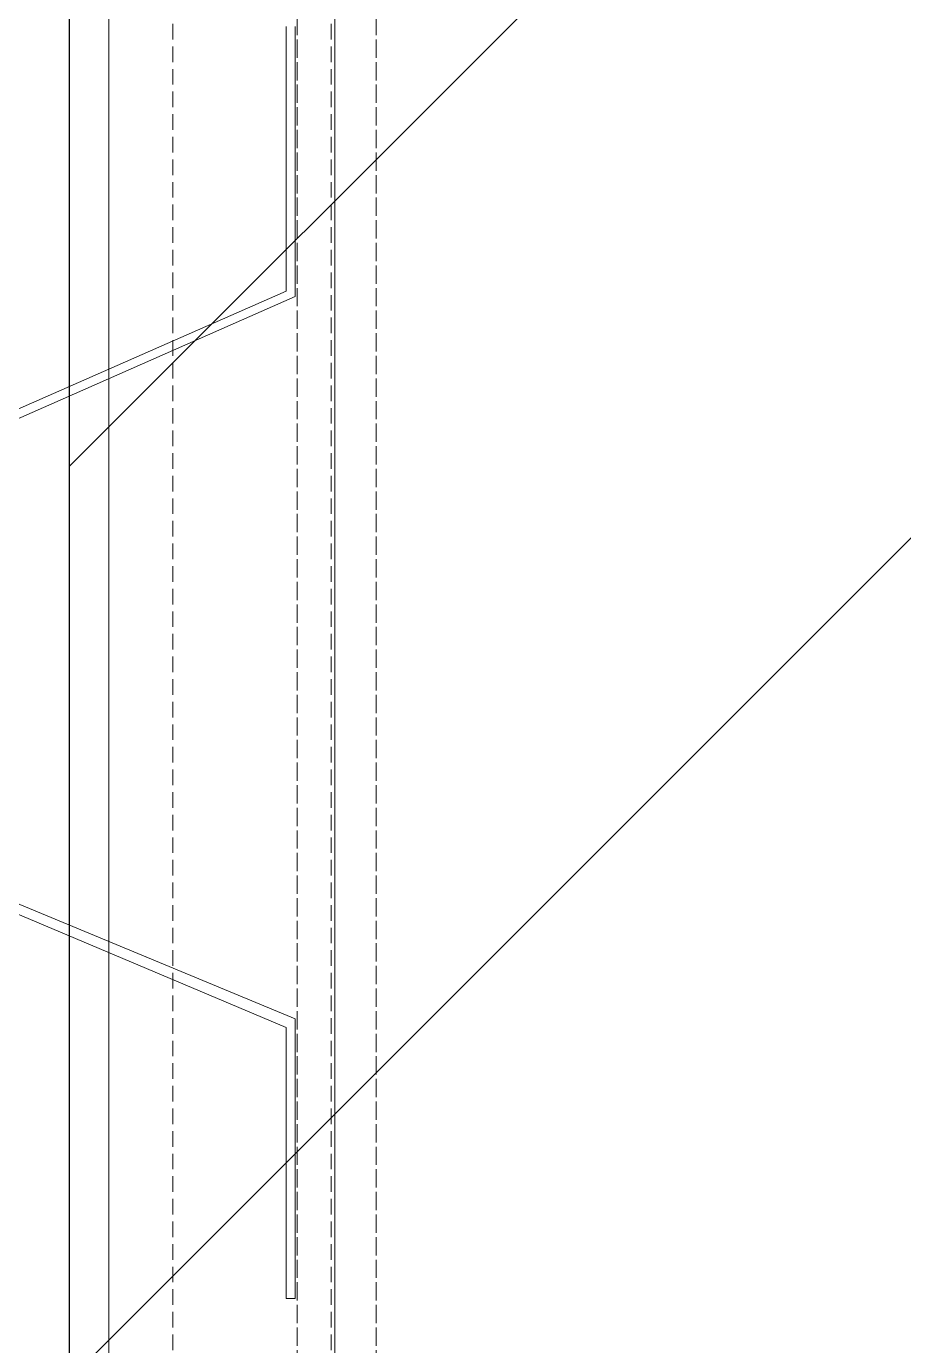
# Model space of a CAD drawing. Header units: millimetres. Extents: x 2179 to 48742, y 3478 to 161002.
# Drawn here: x 18920 to 18997.6, y 125968.8 to 126085.5 of the extents above; entities that cross this region are included whole.
import ezdxf

# ---------------------------------------------------------------- set-up
doc = ezdxf.new("R2010")
doc.units = ezdxf.units.MM
doc.linetypes.add('1_Čerchovaná 1_0mm', pattern=[2.4, 1.2, -0.6, 0, -0.6])
doc.linetypes.add('3_Čárkovaná 1_0mm', pattern=[2, 1, -1])
for name, color, linetype, lineweight in [('A-DETL-MBND', 7, '3_Čárkovaná 1_0mm', 9), ('A-FLOR', 7, 'Continuous', 9), ('A-WALL', 7, 'Continuous', 9), ('A-WALL-1', 7, 'Continuous', 25)]:
    doc.layers.add(name, color=color, linetype=linetype, lineweight=lineweight)
for name, color, linetype, lineweight, true_color in [('A-GENM-1', 7, 'Continuous', 9, 0x646464), ('A-GENM-2', 7, '1_Čerchovaná 1_0mm', 9, 0x646464), ('A-WALL-PATT-1', 9, 'Continuous', 9, 0x808080)]:
    doc.layers.add(name, color=color, linetype=linetype, lineweight=lineweight, true_color=true_color)

# ---------------------------------------------------------------- blocks, each defined once
blk = doc.blocks.new('Construction_Roof-Accessories_Lindab_Round- - Lindab Round Downpipe System 150_100 High Build Polyester 001 Antique White-794159-1NP _ stroje')
at = {"layer": 'A-GENM-1'}
for p, q in [((180861.38, 126073.05), (180861.38, 126085.55)), ((180861.38, 126073.05), (180861.38, 126085.55)), ((180862.18, 126085.55), (180862.18, 126073.05)), ((180862.18, 126085.55), (180862.18, 126073.05)), ((180861.38, 126062.12), (180861.38, 126073.05)), ((180861.38, 126073.05), (180861.38, 126062.12)), ((180861.38, 126062.12), (180861.38, 126073.05)), ((180861.38, 126073.05), (180861.38, 126062.12)), ((180862.18, 126073.05), (180862.18, 126061.65)), ((180862.18, 126061.65), (180862.18, 126073.05)), ((180862.18, 126073.05), (180862.18, 126061.65)), ((180862.18, 126061.65), (180862.18, 126073.05)), ((180829.07, 126047.91), (180861.38, 126062.12)), ((180861.38, 126062.12), (180829.07, 126047.91)), ((180829.07, 126047.91), (180861.38, 126062.12)), ((180861.38, 126062.12), (180829.07, 126047.91)), ((180862.18, 126061.65), (180829.44, 126047.2)), ((180829.44, 126047.2), (180862.18, 126061.65)), ((180862.18, 126061.65), (180829.44, 126047.2)), ((180829.44, 126047.2), (180862.18, 126061.65)), ((180829.44, 126011.29), (180862.18, 125997.7)), ((180862.18, 125997.7), (180829.44, 126011.29)), ((180829.44, 126011.29), (180862.18, 125997.7)), ((180862.18, 125997.7), (180829.44, 126011.29)), ((180861.38, 125996.93), (180829.07, 126010.59)), ((180829.07, 126010.59), (180861.38, 125996.93)), ((180861.38, 125996.93), (180829.07, 126010.59)), ((180829.07, 126010.59), (180861.38, 125996.93)), ((180861.38, 125985.45), (180861.38, 125996.93)), ((180861.38, 125996.93), (180861.38, 125985.45)), ((180861.38, 125985.45), (180861.38, 125996.93)), ((180861.38, 125996.93), (180861.38, 125985.45)), ((180862.18, 125997.7), (180862.18, 125985.45)), ((180862.18, 125985.45), (180862.18, 125997.7)), ((180862.18, 125997.7), (180862.18, 125985.45)), ((180862.18, 125985.45), (180862.18, 125997.7)), ((180861.38, 125972.95), (180861.38, 125985.45)), ((180861.38, 125972.95), (180861.38, 125985.45)), ((180862.18, 125985.45), (180862.18, 125972.95)), ((180862.18, 125985.45), (180862.18, 125972.95)), ((180861.38, 125972.95), (180862.18, 125972.95)), ((180861.38, 125972.95), (180862.18, 125972.95))]:
    blk.add_line(p, q, dxfattribs=at)
blk = doc.blocks.new('EN_MEA MEARIN PLUS_EXPERT_basic - MEARIN Plus3000 - NW300-802455-1NP _ stroje')
at = {"layer": 'A-DETL-MBND'}
for p, q in [((-149, -150), (27656.38, -150)), ((27656.38, -150), (-149, -150)), ((-150, -161), (27656.38, -161)), ((27656.38, -161), (-150, -161)), ((27656.38, -164), (-150, -164)), ((27656.38, -164), (-150, -164)), ((-149, -164), (27656.38, -164)), ((-150, -168), (27656.38, -168)), ((27656.38, -168), (-150, -168))]:
    blk.add_line(p, q, dxfattribs=at)

msp = doc.modelspace()

# ---------------------------------------------------------------- hatches: boundary and pattern name
at = {"layer": 'A-WALL-PATT-1'}
h = msp.add_hatch(dxfattribs=at)
h.set_pattern_fill('FP_4', color=256, angle=76.0104, style=0, pattern_type=2)
h.set_pattern_definition([(45.00036, (-161918.41, 0), (-121.23422, 121.2327), []), (45.00036, (-161837.59, 0.0005), (-121.23422, 121.2327), [])])
h.paths.add_polyline_path([(18923.77, 125414.39), (19123.77, 125414.39), (19123.77, 127425.39), (18923.77, 127425.39)])
h.paths.add_polyline_path([(18923.77, 131575.39), (19123.77, 131575.39), (19123.77, 131797.89), (18923.77, 131797.89)])

# ---------------------------------------------------------------- linework, layer by layer
at = {"layer": 'A-FLOR'}
msp.add_line((18947.28, 127009.01), (18947.28, 125464.39), dxfattribs=at)
at = {"layer": 'A-WALL'}
for p, q in [((18947.28, 125464.39), (18947.28, 153361.78)), ((18927.3, 127425.39), (18927.3, 125414.39))]:
    msp.add_line(p, q, dxfattribs=at)
at = {"layer": 'A-WALL-1'}
msp.add_line((18923.77, 127425.39), (18923.77, 125414.39), dxfattribs=at)

# ---------------------------------------------------------------- block references
at = {"layer": 'A-DETL-MBND', "rotation": 90.00000000000001}
msp.add_blockref('EN_MEA MEARIN PLUS_EXPERT_basic - MEARIN Plus3000 - NW300-802455-1NP _ stroje', (18782.96, 125619.39), dxfattribs=at)
at = {"layer": 'A-GENM-2'}
msp.add_blockref('Construction_Roof-Accessories_Lindab_Round- - Lindab Round Downpipe System 150_100 High Build Polyester 001 Antique White-794159-1NP _ stroje', (-161918.41, 0), dxfattribs=at)

doc.saveas('drawing.dxf')
